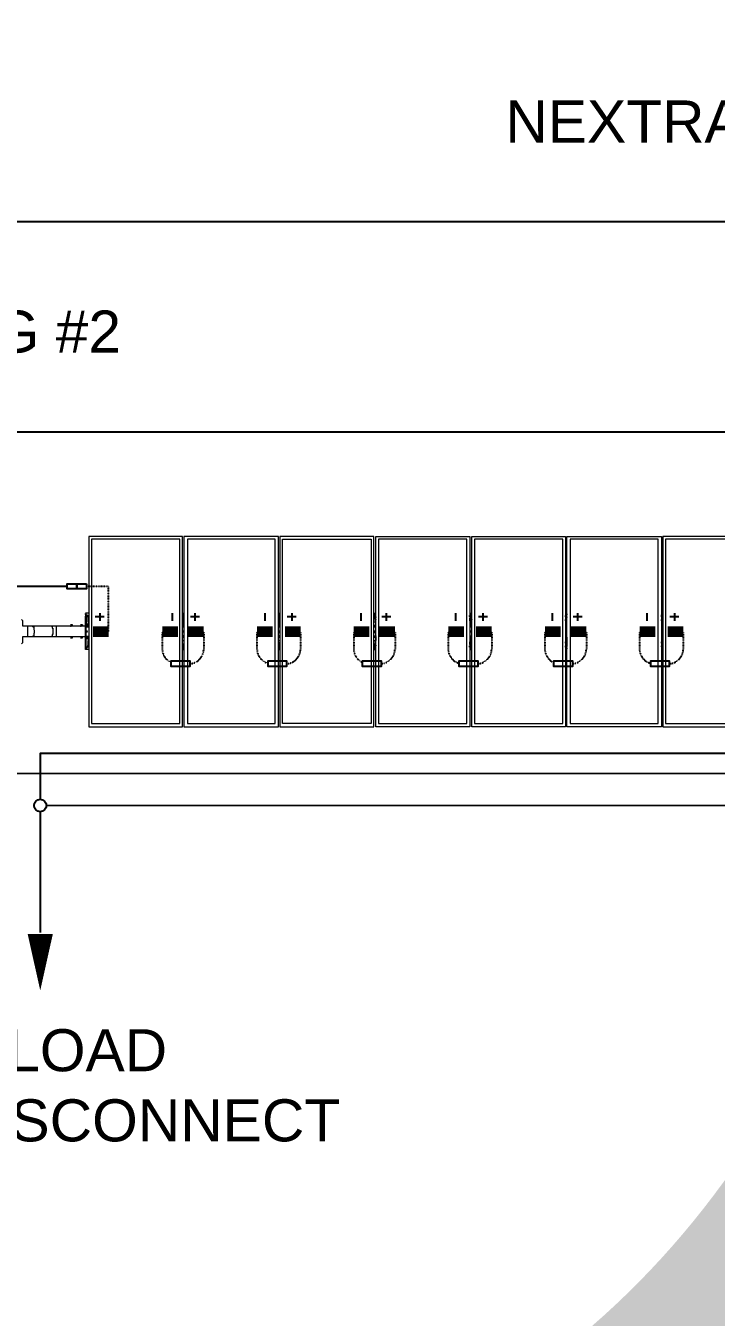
# Model space of a CAD drawing. Header units: feet. Extents: x -13743 to 68376, y -48 to 67763.
# Drawn here: x 2938 to 3266, y 7954 to 8568 of the extents above; entities that cross this region are included whole.
import ezdxf
from ezdxf.enums import TextEntityAlignment as Align
from ezdxf.lldxf.tags import DXFTag

# ---------------------------------------------------------------- set-up
doc = ezdxf.new("R2018")
doc.units = ezdxf.units.FT
doc.header["$MEASUREMENT"] = 0
doc.linetypes.add('HIDDEN', pattern=[0.375, 0.25, -0.125])
for name, color, linetype in [('E-DC HARNESS-NEG', 170, 'DC HARNESS CABLE'), ('E-DC HARNESS-POS', 10, 'DC HARNESS CABLE'), ('E-HARN-COMP', 8, 'Continuous'), ('E-TRNK-CABL-NEG', 6, 'HIDDEN'), ('E-TRUNK-CABLE-POS', 6, 'HIDDEN'), ('G-ANNO-TEXT', 1, 'Continuous'), ('Polarity-Text', 7, 'Continuous')]:
    doc.layers.add(name, color=color, linetype=linetype)
doc.styles.add('NEI-A', font='arial.ttf')
doc.styles.get("Standard").update_dxf_attribs({"font": 'arial.ttf'})
tags = doc.linetypes.add('DC HARNESS CABLE', pattern='A,0.5,-0.2,["DH",Standard,S=0.1,R=0,X=-0.1,Y=-0.05],-0.2', length=0.9).pattern_tags.tags
tags[6] = DXFTag(74, 10)

# ---------------------------------------------------------------- blocks, each defined once
blk = doc.blocks.new('A$Cc93f9aa1')
at = {"lineweight": 5}
for points in [[(8.1613, 0), (8.1613, 0.4666), (7.9313, 0.4666), (7.9313, 0)], [(8.1547, 0.0067), (8.1547, 0.4583), (7.938, 0.4583), (7.938, 0.0067)], [(8.3963, 0.4666), (8.3963, 0), (8.1647, 0), (8.1647, 0.4666)], [(8.388, 0.4583), (8.173, 0.4583), (8.173, 0.0067), (8.388, 0.0067)], [(8.6296, 0), (8.3997, 0), (8.3997, 0.4666), (8.6296, 0.4666)], [(8.623, 0.0067), (8.623, 0.4583), (8.4063, 0.4583), (8.4063, 0.0067)], [(8.8646, 0), (8.6346, 0), (8.6346, 0.4666), (8.8646, 0.4666)], [(8.858, 0.0067), (8.858, 0.4583), (8.6413, 0.4583), (8.6413, 0.0067)], [(8.8696, 0), (9.0996, 0), (9.0996, 0.4666), (8.8696, 0.4666)], [(8.8763, 0.4583), (9.093, 0.4583), (9.093, 0.0067), (8.8763, 0.0067)], [(9.103, 0), (9.3346, 0), (9.3346, 0.4666), (9.103, 0.4666)], [(9.3263, 0.0067), (9.3263, 0.4583), (9.1113, 0.4583), (9.1113, 0.0067)], [(9.338, 0), (9.5679, 0), (9.5679, 0.4666), (9.338, 0.4666)], [(9.3446, 0.4583), (9.3446, 0.0067), (9.5613, 0.0067), (9.5613, 0.4583)], [(9.5746, 0.275), (9.5763, 0.275), (9.5763, 0.2683)], [(8.1647, 0.235), (8.163, 0.235), (8.163, 0.2333), (8.1613, 0.2333), (8.1613, 0.2317), (8.163, 0.2317), (8.1647, 0.2317), (8.1647, 0.2333)], [(8.398, 0.235), (8.398, 0.2333), (8.3963, 0.2333), (8.3963, 0.2317), (8.398, 0.2317), (8.3997, 0.2317), (8.3997, 0.2333)], [(8.633, 0.235), (8.6313, 0.2333), (8.6313, 0.2317), (8.6346, 0.2317), (8.6346, 0.2333), (8.633, 0.2333)], [(8.868, 0.235), (8.8663, 0.235), (8.8663, 0.2317), (8.8696, 0.2317), (8.8696, 0.2333), (8.868, 0.2333)], [(9.1013, 0.235), (9.1013, 0.2333), (9.0996, 0.2333), (9.0996, 0.2317), (9.1013, 0.2317), (9.103, 0.2317), (9.103, 0.2333), (9.103, 0.235)], [(9.3363, 0.235), (9.3363, 0.2333), (9.3346, 0.2333), (9.3346, 0.2317), (9.3363, 0.2317), (9.338, 0.2317), (9.338, 0.2333)], [(9.5763, 0.22), (9.5746, 0.22), (9.5746, 0.2217), (9.5696, 0.2217), (9.5696, 0.22), (9.5746, 0.22)], [(9.5729, 0.2317), (9.5746, 0.2317), (9.5746, 0.2333), (9.5729, 0.2333), (9.5729, 0.235), (9.5729, 0.2333), (9.5713, 0.2333), (9.5713, 0.2317)], [(9.5763, 0.2483), (9.5746, 0.2483)], [(9.5846, 0.2467), (9.5829, 0.2467)], [(9.5879, 0.2467), (9.5863, 0.2467)], [(9.6079, 0.2467), (9.6113, 0.2467), (9.6113, 0.2483), (9.6129, 0.2483), (9.6113, 0.2483), (9.6096, 0.2483), (9.6113, 0.2483), (9.6079, 0.2483)], [(9.6096, 0.2467), (9.6079, 0.2467)], [(9.6129, 0.2467), (9.6113, 0.2467)], [(9.5746, 0.19), (9.5763, 0.19), (9.5763, 0.1967)], [(9.5763, 0.1967), (9.5763, 0.2)]]:
    blk.add_lwpolyline(points, close=True, dxfattribs=at)
for points in [[(8.1647, 0.2767), (8.1613, 0.2767)], [(8.163, 0.255), (8.1613, 0.255), (8.1613, 0.2567), (8.163, 0.2633), (8.163, 0.2733), (8.163, 0.275), (8.163, 0.27), (8.1613, 0.2683)], [(8.163, 0.2467), (8.1613, 0.2467), (8.1613, 0.255)], [(8.1647, 0.27), (8.1647, 0.2733)], [(8.3997, 0.2767), (8.3963, 0.2767)], [(8.398, 0.27), (8.398, 0.2733), (8.398, 0.275), (8.398, 0.2717), (8.3963, 0.2717), (8.3963, 0.27), (8.3963, 0.2683)], [(8.398, 0.255), (8.3963, 0.255), (8.3963, 0.2633), (8.398, 0.2733)], [(8.398, 0.2467), (8.3963, 0.2467), (8.3963, 0.255)], [(8.6346, 0.2767), (8.6296, 0.2767)], [(8.6296, 0.255), (8.6313, 0.255), (8.6313, 0.2633), (8.633, 0.2733)], [(8.633, 0.2467), (8.6313, 0.2467), (8.6296, 0.2467), (8.6313, 0.2483), (8.6313, 0.255)], [(8.633, 0.27), (8.633, 0.2733), (8.6313, 0.2733), (8.6313, 0.2683)], [(8.633, 0.2733), (8.633, 0.275), (8.633, 0.2733)], [(8.8696, 0.2767), (8.8646, 0.2767)], [(8.868, 0.27), (8.868, 0.2733), (8.8663, 0.2733), (8.8663, 0.27), (8.8646, 0.2683)], [(8.8663, 0.255), (8.8646, 0.255), (8.8663, 0.2567), (8.8663, 0.2633), (8.868, 0.2733)], [(8.8663, 0.2467), (8.8646, 0.2467), (8.8646, 0.255)], [(8.868, 0.2733), (8.868, 0.275), (8.868, 0.2733)], [(9.103, 0.2767), (9.0996, 0.2767)], [(9.1013, 0.255), (9.0996, 0.255), (9.0996, 0.2567), (9.1013, 0.2633), (9.1013, 0.2733), (9.1013, 0.275), (9.1013, 0.2717), (9.0996, 0.27), (9.0996, 0.2683)], [(9.1013, 0.2467), (9.0996, 0.2467), (9.0996, 0.255)], [(9.1013, 0.275), (9.103, 0.275)], [(9.103, 0.27), (9.103, 0.2733)], [(9.338, 0.2767), (9.3346, 0.2767)], [(9.3363, 0.27), (9.3363, 0.2733), (9.3346, 0.2717), (9.3346, 0.2683)], [(9.3363, 0.255), (9.3346, 0.255), (9.3346, 0.2633), (9.3363, 0.2733)], [(9.3363, 0.2467), (9.3346, 0.2467), (9.3346, 0.255)], [(9.3363, 0.275), (9.338, 0.275)], [(9.3363, 0.2733), (9.3363, 0.275), (9.3363, 0.2733)], [(9.5679, 0.2767), (9.5746, 0.2767)], [(9.5763, 0.25), (9.5746, 0.25), (9.5696, 0.25), (9.5713, 0.2717), (9.5746, 0.2717), (9.5713, 0.2717), (9.5729, 0.2717)], [(9.5763, 0.2717), (9.5746, 0.2717), (9.5746, 0.25), (9.5763, 0.25), (9.5746, 0.25), (9.5746, 0.2483), (9.5746, 0.245), (9.5763, 0.245), (9.5746, 0.245), (9.5746, 0.22), (9.5746, 0.2183), (9.5696, 0.2183), (9.5696, 0.22), (9.5713, 0.22)], [(9.5696, 0.27), (9.5696, 0.2683), (9.5696, 0.2667)], [(9.5696, 0.2683), (9.5713, 0.2683)], [(9.7329, 0.2633), (9.7296, 0.26), (9.7296, 0.245), (9.7179, 0.245), (9.7063, 0.245), (9.6596, 0.245), (9.6479, 0.245), (9.6113, 0.245), (9.6079, 0.245), (9.5863, 0.245), (9.5829, 0.245), (9.5763, 0.245), (9.5746, 0.245), (9.5696, 0.245), (9.5746, 0.245), (9.5763, 0.245), (9.5746, 0.245), (9.5746, 0.2467), (9.5696, 0.2467), (9.5696, 0.245), (9.5713, 0.245)], [(9.5746, 0.27), (9.5746, 0.2717), (9.5746, 0.2767), (9.5763, 0.2767)], [(9.5779, 0.275), (9.5763, 0.275), (9.5746, 0.275), (9.5763, 0.275), (9.5746, 0.275)], [(9.5779, 0.265), (9.5763, 0.265), (9.5763, 0.2683), (9.5779, 0.2683)], [(9.5763, 0.2683), (9.5763, 0.265)], [(9.5763, 0.2483), (9.5763, 0.265), (9.5763, 0.2483)], [(8.1647, 0.2467), (8.1613, 0.2467)], [(8.1647, 0.245), (8.1613, 0.245), (8.163, 0.245)], [(8.1613, 0.245), (8.1613, 0.2433), (8.1647, 0.2433)], [(8.1647, 0.2217), (8.1613, 0.2217), (8.1613, 0.22)], [(8.3997, 0.2467), (8.3963, 0.2467)], [(8.3997, 0.245), (8.3963, 0.245), (8.398, 0.245)], [(8.3963, 0.245), (8.3963, 0.2433), (8.3997, 0.2433)], [(8.3997, 0.2217), (8.3963, 0.2217), (8.3963, 0.22)], [(8.6346, 0.2467), (8.6296, 0.2467)], [(8.6346, 0.245), (8.6313, 0.245), (8.6296, 0.245)], [(8.6346, 0.2433), (8.6313, 0.2433), (8.6296, 0.2433)], [(8.6346, 0.2217), (8.6313, 0.2217), (8.6296, 0.2217)], [(8.6313, 0.2433), (8.6313, 0.245)], [(8.6313, 0.22), (8.6313, 0.2217)], [(8.8696, 0.2467), (8.8646, 0.2467)], [(8.8696, 0.245), (8.8646, 0.245), (8.8663, 0.245)], [(8.8696, 0.2433), (8.8663, 0.2433), (8.8646, 0.2433), (8.8646, 0.245)], [(8.8696, 0.2217), (8.8663, 0.2217), (8.8646, 0.2217), (8.8646, 0.22)], [(9.103, 0.2467), (9.0996, 0.2467)], [(9.103, 0.245), (9.0996, 0.245), (9.1013, 0.245)], [(9.0996, 0.245), (9.0996, 0.2433), (9.103, 0.2433)], [(9.103, 0.2217), (9.0996, 0.2217), (9.0996, 0.22)], [(9.338, 0.2467), (9.3346, 0.2467)], [(9.338, 0.245), (9.3346, 0.245), (9.3363, 0.245)], [(9.3346, 0.245), (9.3346, 0.2433), (9.338, 0.2433)], [(9.338, 0.2217), (9.3346, 0.2217), (9.3346, 0.22)], [(9.5746, 0.25), (9.5696, 0.25), (9.5713, 0.25)], [(9.5696, 0.2467), (9.5713, 0.2467)], [(9.5763, 0.2483), (9.5763, 0.2467), (9.5763, 0.2483)], [(9.5763, 0.2183), (9.5763, 0.2467), (9.5763, 0.2183)], [(9.5829, 0.2483), (9.5829, 0.2467), (9.5863, 0.2467), (9.5863, 0.2483), (9.5879, 0.2483), (9.5863, 0.2483), (9.5846, 0.2483), (9.5863, 0.2483), (9.5829, 0.2483), (9.5846, 0.2483)], [(9.5863, 0.2483), (9.5879, 0.2483)], [(9.6079, 0.2483), (9.6096, 0.2483)], [(9.6113, 0.2483), (9.6129, 0.2483)], [(8.1647, 0.22), (8.1613, 0.22), (8.163, 0.22)], [(8.163, 0.1917), (8.163, 0.2), (8.1613, 0.21), (8.1613, 0.2183), (8.163, 0.2183)], [(8.1613, 0.2183), (8.1647, 0.2183)], [(8.1613, 0.1967), (8.163, 0.195), (8.163, 0.19), (8.1647, 0.19)], [(8.1647, 0.195), (8.1647, 0.1917), (8.163, 0.1917), (8.163, 0.19)], [(8.3997, 0.22), (8.3963, 0.22), (8.398, 0.22)], [(8.398, 0.2183), (8.3963, 0.2183), (8.3963, 0.21), (8.398, 0.2), (8.398, 0.1917), (8.3997, 0.1917)], [(8.3963, 0.2183), (8.3997, 0.2183)], [(8.3963, 0.1967), (8.3963, 0.1933), (8.398, 0.1933), (8.398, 0.19), (8.398, 0.1917), (8.398, 0.195)], [(8.398, 0.19), (8.3997, 0.19)], [(8.6296, 0.22), (8.6313, 0.22), (8.6346, 0.22)], [(8.6313, 0.21), (8.6313, 0.2167), (8.6296, 0.2183), (8.6313, 0.2183), (8.6296, 0.2183)], [(8.6296, 0.21), (8.6313, 0.21), (8.6313, 0.2), (8.633, 0.1933), (8.633, 0.1917), (8.6346, 0.1917)], [(8.6346, 0.2183), (8.6313, 0.2183)], [(8.6313, 0.1967), (8.6313, 0.195), (8.6313, 0.1917), (8.633, 0.1917), (8.633, 0.19), (8.6346, 0.19)], [(8.633, 0.195), (8.633, 0.1917), (8.633, 0.19)], [(8.8696, 0.22), (8.8646, 0.22), (8.8663, 0.22)], [(8.8663, 0.2183), (8.8646, 0.2183), (8.8646, 0.21), (8.8663, 0.2), (8.8663, 0.1933), (8.868, 0.1917), (8.8696, 0.1917)], [(8.8646, 0.2183), (8.8696, 0.2183)], [(8.8646, 0.1967), (8.8663, 0.195), (8.8663, 0.1917), (8.868, 0.1917), (8.868, 0.19), (8.868, 0.1917), (8.868, 0.195)], [(9.103, 0.22), (9.0996, 0.22), (9.1013, 0.22)], [(9.1013, 0.2183), (9.0996, 0.2183), (9.0996, 0.21), (9.1013, 0.2), (9.1013, 0.1917), (9.1013, 0.19), (9.103, 0.19)], [(9.0996, 0.2183), (9.103, 0.2183)], [(9.1013, 0.19), (9.1013, 0.1933), (9.0996, 0.195), (9.0996, 0.1967)], [(9.1013, 0.1917), (9.103, 0.1917), (9.103, 0.195)], [(9.338, 0.22), (9.3346, 0.22), (9.3363, 0.22)], [(9.3363, 0.2183), (9.3346, 0.2183), (9.3346, 0.21), (9.3346, 0.2), (9.3363, 0.1933), (9.3363, 0.1917), (9.338, 0.1917)], [(9.3346, 0.2183), (9.338, 0.2183)], [(9.3346, 0.1967), (9.3346, 0.1933), (9.3363, 0.1933), (9.3363, 0.19), (9.3363, 0.1917), (9.3363, 0.195)], [(9.3363, 0.19), (9.338, 0.19)], [(9.5713, 0.1933), (9.5696, 0.215), (9.5746, 0.215), (9.5763, 0.215)], [(9.5746, 0.215), (9.5696, 0.215), (9.5713, 0.215)], [(9.5696, 0.1983), (9.5696, 0.1967), (9.5713, 0.1967)], [(9.5696, 0.1967), (9.5696, 0.195)], [(9.5746, 0.1933), (9.5713, 0.1933), (9.5746, 0.1933), (9.5746, 0.215), (9.5763, 0.215), (9.5746, 0.215), (9.5746, 0.2167), (9.5763, 0.2167), (9.5779, 0.2167)], [(9.5763, 0.2183), (9.5746, 0.2183), (9.5746, 0.22), (9.5763, 0.22), (9.5829, 0.22), (9.5863, 0.22), (9.6079, 0.22), (9.6113, 0.22), (9.6479, 0.22), (9.6596, 0.22), (9.7063, 0.22), (9.7296, 0.22), (9.7296, 0.2067), (9.7329, 0.2033)], [(9.5746, 0.2183), (9.5746, 0.2183)], [(9.5746, 0.195), (9.5746, 0.1933), (9.5746, 0.1883), (9.5763, 0.1883)], [(9.5779, 0.19), (9.5763, 0.19), (9.5746, 0.19), (9.5763, 0.19), (9.5746, 0.19)], [(9.5763, 0.2183), (9.5763, 0.2167), (9.5763, 0.2183)], [(9.5763, 0.2167), (9.5763, 0.2), (9.5763, 0.2167)], [(9.5879, 0.22), (9.5863, 0.22), (9.5863, 0.2183), (9.5863, 0.2167), (9.5879, 0.2167), (9.5863, 0.2167), (9.5846, 0.2167), (9.5829, 0.2167), (9.5829, 0.2183), (9.5829, 0.22), (9.5846, 0.22)], [(9.5829, 0.2183), (9.5863, 0.2183)], [(9.5829, 0.2167), (9.5863, 0.2167), (9.5846, 0.2167)], [(9.6129, 0.22), (9.6113, 0.22), (9.6113, 0.2183), (9.6079, 0.2183), (9.6079, 0.22), (9.6096, 0.22)], [(9.6079, 0.2183), (9.6079, 0.2167), (9.6096, 0.2167), (9.6113, 0.2167), (9.6129, 0.2167), (9.6113, 0.2167), (9.6113, 0.2183)], [(9.6079, 0.2167), (9.6113, 0.2167), (9.6096, 0.2167)], [(8.1647, 0.1883), (8.1613, 0.1883)], [(8.3997, 0.1883), (8.3963, 0.1883)], [(8.6346, 0.1883), (8.6296, 0.1883)], [(8.8696, 0.1883), (8.8646, 0.1883)], [(9.103, 0.1883), (9.0996, 0.1883)], [(9.338, 0.1883), (9.3346, 0.1883)], [(9.5679, 0.1883), (9.5746, 0.1883)]]:
    blk.add_lwpolyline(points, dxfattribs=at)
at = {"color": 8, "lineweight": 5, "true_color": 0x808080}
for points in [[(8.1647, 0.2767), (8.1613, 0.2767)], [(8.1613, 0.2733), (8.163, 0.275)], [(8.1613, 0.27), (8.163, 0.27), (8.1613, 0.2683), (8.1613, 0.2617)], [(8.1613, 0.2667), (8.1613, 0.2683), (8.163, 0.2683)], [(8.1647, 0.255), (8.1613, 0.255)], [(8.163, 0.2733), (8.1647, 0.2583)], [(8.1647, 0.2733), (8.1647, 0.2733)], [(8.1647, 0.2717), (8.1647, 0.2717)], [(8.1647, 0.2683), (8.1647, 0.27), (8.1663, 0.27)], [(8.3997, 0.2767), (8.3963, 0.2767)], [(8.3963, 0.2733), (8.3963, 0.275), (8.398, 0.275)], [(8.3963, 0.2617), (8.3963, 0.27), (8.398, 0.27)], [(8.3963, 0.2667), (8.3963, 0.2683), (8.398, 0.2683)], [(8.3997, 0.255), (8.3963, 0.255)], [(8.398, 0.2733), (8.398, 0.2733)], [(8.398, 0.2733), (8.3997, 0.2583)], [(8.3997, 0.2683), (8.3997, 0.27)], [(8.6346, 0.2767), (8.6296, 0.2767)], [(8.6296, 0.2733), (8.6313, 0.2733), (8.6313, 0.275), (8.633, 0.275)], [(8.6296, 0.27), (8.6313, 0.27), (8.6313, 0.2683), (8.6296, 0.2617)], [(8.6296, 0.2683), (8.6313, 0.2683), (8.6313, 0.2667), (8.6296, 0.2667)], [(8.6346, 0.255), (8.6313, 0.255)], [(8.633, 0.2733), (8.633, 0.2733)], [(8.633, 0.2733), (8.6346, 0.2583)], [(8.6346, 0.2683), (8.6346, 0.27)], [(8.8696, 0.2767), (8.8646, 0.2767)], [(8.8646, 0.2733), (8.8663, 0.2733), (8.8663, 0.275), (8.868, 0.275)], [(8.8646, 0.27), (8.8663, 0.27), (8.8663, 0.2683), (8.8646, 0.2617)], [(8.8646, 0.2667), (8.8646, 0.2683)], [(8.8696, 0.255), (8.8646, 0.255)], [(8.868, 0.2733), (8.868, 0.2733)], [(8.868, 0.2733), (8.8696, 0.2583)], [(8.8696, 0.2683), (8.868, 0.27)], [(9.103, 0.2767), (9.0996, 0.2767)], [(9.0996, 0.2733), (9.1013, 0.275)], [(9.0996, 0.2617), (9.0996, 0.27), (9.1013, 0.27)], [(9.0996, 0.2667), (9.0996, 0.2683), (9.1013, 0.2683)], [(9.103, 0.255), (9.0996, 0.255)], [(9.1013, 0.2733), (9.103, 0.2583)], [(9.103, 0.2733), (9.103, 0.2733)], [(9.103, 0.2683), (9.103, 0.27)], [(9.338, 0.2767), (9.3346, 0.2767)], [(9.3346, 0.2733), (9.3346, 0.275), (9.3363, 0.275)], [(9.3346, 0.2617), (9.3346, 0.27), (9.3363, 0.27)], [(9.3346, 0.2667), (9.3346, 0.2683)], [(9.338, 0.255), (9.3346, 0.255)], [(9.3363, 0.2733), (9.3363, 0.2733)], [(9.3363, 0.2733), (9.338, 0.2583)], [(9.338, 0.2683), (9.338, 0.27)], [(9.5696, 0.2717), (9.5679, 0.27)], [(9.5696, 0.2683), (9.5679, 0.255)], [(9.5679, 0.2667), (9.5696, 0.2667), (9.5679, 0.2617)], [(9.5679, 0.25), (9.5696, 0.25), (9.5679, 0.245), (9.5696, 0.245), (9.5679, 0.245)], [(9.5696, 0.2483), (9.5713, 0.2483)], [(9.5863, 0.2483), (9.5829, 0.2483)], [(9.5863, 0.2467), (9.5829, 0.2467)], [(9.6113, 0.2483), (9.6079, 0.2483)], [(9.6113, 0.2467), (9.6079, 0.2467)], [(9.6479, 0.22), (9.6479, 0.245)], [(9.6596, 0.22), (9.6579, 0.22), (9.6579, 0.225), (9.6563, 0.225), (9.6563, 0.2267), (9.6563, 0.2283), (9.6563, 0.23), (9.6563, 0.2317), (9.6563, 0.2333), (9.6563, 0.235), (9.6563, 0.2367), (9.6563, 0.2383), (9.6563, 0.24), (9.6579, 0.24), (9.6579, 0.2417), (9.6579, 0.2433), (9.6579, 0.245), (9.6596, 0.245)], [(9.7063, 0.22), (9.7046, 0.22), (9.7046, 0.2217), (9.7029, 0.2217), (9.7029, 0.2233), (9.7029, 0.225), (9.7029, 0.2267), (9.7029, 0.2283), (9.7013, 0.23), (9.7013, 0.2317), (9.7013, 0.2333), (9.7013, 0.235), (9.7013, 0.2367), (9.7029, 0.2367), (9.7029, 0.2383), (9.7029, 0.24), (9.7029, 0.2417), (9.7029, 0.2433), (9.7046, 0.245), (9.7063, 0.245)], [(9.7179, 0.22), (9.7179, 0.245)], [(8.1613, 0.21), (8.1647, 0.21)], [(8.1613, 0.195), (8.163, 0.195), (8.1613, 0.1967), (8.1613, 0.2033)], [(8.1613, 0.1967), (8.1613, 0.1983)], [(8.163, 0.19), (8.163, 0.1917), (8.1613, 0.1917)], [(8.1647, 0.2067), (8.163, 0.1917)], [(8.1647, 0.1967), (8.1647, 0.195), (8.1663, 0.195)], [(8.1647, 0.1933), (8.1647, 0.1933)], [(8.1647, 0.1917), (8.1647, 0.1917)], [(8.3963, 0.21), (8.3997, 0.21)], [(8.3963, 0.2033), (8.3963, 0.195), (8.398, 0.195)], [(8.3963, 0.1967), (8.3963, 0.1983)], [(8.398, 0.19), (8.3963, 0.19), (8.3963, 0.1917)], [(8.3997, 0.2067), (8.398, 0.1917)], [(8.398, 0.1917), (8.398, 0.1917)], [(8.3997, 0.1967), (8.3997, 0.195), (8.4013, 0.195)], [(8.6296, 0.195), (8.6313, 0.195), (8.6313, 0.1967), (8.6296, 0.2033)], [(8.6296, 0.1967), (8.6313, 0.1967), (8.6313, 0.1983), (8.6296, 0.1983)], [(8.633, 0.19), (8.6313, 0.19), (8.6313, 0.1917), (8.6296, 0.1917)], [(8.6313, 0.21), (8.6346, 0.21)], [(8.6346, 0.2067), (8.633, 0.1917)], [(8.633, 0.1917), (8.633, 0.1917)], [(8.6346, 0.1967), (8.6346, 0.195), (8.6363, 0.195)], [(8.8646, 0.21), (8.8696, 0.21)], [(8.8646, 0.195), (8.8663, 0.195), (8.8663, 0.1967), (8.8646, 0.2033)], [(8.8646, 0.1967), (8.8646, 0.1983)], [(8.868, 0.19), (8.8663, 0.19), (8.8663, 0.1917), (8.8646, 0.1917)], [(8.8696, 0.2067), (8.868, 0.1917)], [(8.868, 0.195), (8.8696, 0.1967)], [(8.868, 0.1917), (8.868, 0.1917)], [(9.0996, 0.21), (9.103, 0.21)], [(9.0996, 0.2033), (9.0996, 0.195), (9.1013, 0.195)], [(9.1013, 0.1967), (9.0996, 0.1967), (9.0996, 0.1983)], [(9.1013, 0.19), (9.1013, 0.1917), (9.0996, 0.1917)], [(9.103, 0.2067), (9.1013, 0.1917)], [(9.103, 0.1967), (9.103, 0.195), (9.1046, 0.195)], [(9.103, 0.1917), (9.103, 0.1917)], [(9.3346, 0.21), (9.338, 0.21)], [(9.3346, 0.2033), (9.3346, 0.195), (9.3363, 0.195)], [(9.3346, 0.1967), (9.3346, 0.1983)], [(9.3363, 0.19), (9.3346, 0.19), (9.3346, 0.1917)], [(9.338, 0.2067), (9.3363, 0.1917)], [(9.3363, 0.1917), (9.3363, 0.1917)], [(9.338, 0.1967), (9.338, 0.195), (9.3396, 0.195)], [(9.5679, 0.22), (9.5696, 0.22), (9.5679, 0.22), (9.5696, 0.215), (9.5679, 0.215)], [(9.5679, 0.21), (9.5696, 0.1967)], [(9.5679, 0.1983), (9.5696, 0.1983), (9.5679, 0.2033)], [(9.5679, 0.195), (9.5696, 0.1933)], [(9.5696, 0.2167), (9.5713, 0.2167)], [(9.5829, 0.22), (9.5863, 0.22)], [(9.5829, 0.2167), (9.5863, 0.2167)], [(9.6079, 0.22), (9.6113, 0.22)], [(9.6079, 0.2167), (9.6113, 0.2167)], [(8.1647, 0.1883), (8.1613, 0.1883)], [(8.3997, 0.1883), (8.3963, 0.1883)], [(8.6346, 0.1883), (8.6296, 0.1883)], [(8.8696, 0.1883), (8.8646, 0.1883)], [(9.103, 0.1883), (9.0996, 0.1883)], [(9.338, 0.1883), (9.3346, 0.1883)]]:
    blk.add_lwpolyline(points, dxfattribs=at)
for points in [[(8.4013, 0.27), (8.3997, 0.27)], [(8.6363, 0.27), (8.6346, 0.27)], [(8.8696, 0.27), (8.868, 0.27)], [(9.1046, 0.27), (9.103, 0.27)], [(9.3396, 0.27), (9.338, 0.27)], [(9.5679, 0.2683), (9.5696, 0.2683)], [(8.868, 0.195), (8.8696, 0.195)], [(9.5696, 0.1967), (9.5679, 0.1967)]]:
    blk.add_lwpolyline(points, close=True, dxfattribs=at)
blk = doc.blocks.new('DETAIL_TITLE')
at = {"style": 'NEI-A', "flags": 8}
blk.add_attdef('#', text='', height=0.2, dxfattribs=at).set_placement((0.5922, -0.5109), align=Align.MIDDLE_CENTER)
at = {"lineweight": 30, "flags": 104}
blk.add_attdef('DETAIL_TITLE', text='', height=0.2, dxfattribs=at).set_placement((0.9099, -0.5251), align=Align.BOTTOM_LEFT)
at = {"style": 'NEI-A'}
for tag, p in [('SCALE:', (0.9386, -0.7379)), ('1"_=_', (1.5474, -0.7379))]:
    blk.add_attdef(tag, text='', height=0.1, dxfattribs=at).set_placement(p, align=Align.BOTTOM_LEFT)

msp = doc.modelspace()

# ---------------------------------------------------------------- linework, layer by layer
at = {"layer": 'E-DC HARNESS-NEG', "ltscale": 0.5}
for points in [[(3551.14, 8221.9), (2945.06, 8221.9), (2945.06, 8200.06)], [(4806.18, 8196.98), (2948.01, 8197.12)], [(2945.06, 8194.17), (2945.06, 8136.7)]]:
    msp.add_lwpolyline(points, dxfattribs=at)
at = {"layer": 'E-DC HARNESS-NEG', "linetype": 'Continuous', "flags": 128}
msp.add_lwpolyline([(2945.06, 8109.19, 0, 12, 0), (2945.06, 8136.11, 0, 0, 0)], format="xyseb", dxfattribs=at)
at = {"layer": 'E-DC HARNESS-POS', "ltscale": 0.5}
msp.add_lwpolyline([(3572.58, 8212.13), (2932.54, 8212.39)], dxfattribs=at)
at = {"layer": 'E-HARN-COMP'}
for points in [[(2962.42, 8302.45), (2962.42, 8300.13), (2957.86, 8300.13), (2957.86, 8302.45)], [(2966.98, 8302.45), (2966.98, 8300.13), (2962.42, 8300.13), (2962.42, 8302.45)]]:
    msp.add_lwpolyline(points, close=True, dxfattribs=at)
at = {"layer": 'E-HARN-COMP', "const_width": 5}
for points in [[(2970.09, 8279.75), (2977.55, 8279.75)], [(3003.08, 8279.75), (3010.54, 8279.75)], [(3015.35, 8279.75), (3022.8, 8279.75)], [(3048.1, 8279.75), (3055.56, 8279.75)], [(3061.35, 8279.75), (3068.8, 8279.75)], [(3094.1, 8279.75), (3101.56, 8279.75)], [(3106.27, 8279.75), (3113.73, 8279.75)], [(3139.03, 8279.75), (3146.48, 8279.75)], [(3152.23, 8279.75), (3159.69, 8279.75)], [(3184.99, 8279.75), (3192.45, 8279.75)], [(3197.24, 8279.75), (3204.7, 8279.75)], [(3230, 8279.75), (3237.45, 8279.75)], [(3243.34, 8279.75), (3250.8, 8279.75)]]:
    msp.add_lwpolyline(points, dxfattribs=at)
at = {"layer": 'E-HARN-COMP'}
for points in [[(3011.76, 8265.67), (3007.2, 8265.67), (3007.2, 8263.34), (3011.76, 8263.34)], [(3011.76, 8263.34), (3016.33, 8263.34), (3016.33, 8265.67), (3011.76, 8265.67)], [(3057.76, 8265.67), (3053.2, 8265.67), (3053.2, 8263.34), (3057.76, 8263.34)], [(3057.76, 8263.34), (3062.33, 8263.34), (3062.33, 8265.67), (3057.76, 8265.67)], [(3102.69, 8265.67), (3098.12, 8265.67), (3098.12, 8263.34), (3102.69, 8263.34)], [(3102.69, 8263.34), (3107.25, 8263.34), (3107.25, 8265.67), (3102.69, 8265.67)], [(3148.65, 8265.67), (3144.09, 8265.67), (3144.09, 8263.34), (3148.65, 8263.34)], [(3148.65, 8263.34), (3153.22, 8263.34), (3153.22, 8265.67), (3148.65, 8265.67)], [(3193.66, 8265.67), (3189.1, 8265.67), (3189.1, 8263.34), (3193.66, 8263.34)], [(3193.66, 8263.34), (3198.22, 8263.34), (3198.22, 8265.67), (3193.66, 8265.67)], [(3239.76, 8265.67), (3235.2, 8265.67), (3235.2, 8263.34), (3239.76, 8263.34)], [(3239.76, 8263.34), (3244.32, 8263.34), (3244.32, 8265.67), (3239.76, 8265.67)]]:
    msp.add_lwpolyline(points, dxfattribs=at)
msp.add_circle((2945.06, 8197.12), 2.94, dxfattribs=at)
at = {"layer": 'E-TRNK-CABL-NEG', "color": 7, "linetype": 'Continuous', "ltscale": 0.1, "const_width": 1}
msp.add_lwpolyline([(2901.65, 8301.29), (2957.86, 8301.29)], dxfattribs=at)
at = {"layer": 'E-TRNK-CABL-NEG', "ltscale": 0.1}
for points in [[(3003.08, 8279.75), (3003.08, 8271.51, 0.294061), (3007.2, 8265.12, 0.294061)], [(3048.1, 8279.75), (3048.1, 8271.51, 0.334879), (3053.2, 8264.76, 0.334879)], [(3094.1, 8279.75), (3094.1, 8271.51, 0.289984), (3098.12, 8265.16, 0.289984)], [(3139.03, 8279.75), (3139.03, 8271.51, 0.333388), (3144.09, 8264.77, 0.333388)], [(3184.99, 8279.75), (3184.99, 8271.51, 0.293541), (3189.1, 8265.13, 0.293541)], [(3230, 8279.75), (3230, 8271.51, 0.338726), (3235.19, 8264.73, 0.338726)]]:
    msp.add_lwpolyline(points, format="xyb", dxfattribs=at)
at = {"layer": 'E-TRUNK-CABLE-POS', "ltscale": 0.1}
msp.add_lwpolyline([(2977.55, 8279.75), (2977.55, 8301.29), (2966.98, 8301.29)], dxfattribs=at)
for points in [[(3022.8, 8279.75), (3022.8, 8271.51, -0.391396), (3016.33, 8264.51, -0.391396)], [(3068.8, 8279.75), (3068.8, 8271.51, -0.391396), (3062.33, 8264.51, -0.391396)], [(3113.73, 8279.75), (3113.73, 8271.51, -0.391396), (3107.25, 8264.51, -0.391396)], [(3159.69, 8279.75), (3159.69, 8271.51, -0.391396), (3153.22, 8264.51, -0.391396)], [(3204.7, 8279.75), (3204.7, 8271.51, -0.391396), (3198.22, 8264.51, -0.391396)], [(3250.8, 8279.75), (3250.8, 8271.51, -0.391396), (3244.32, 8264.51, -0.391396)]]:
    msp.add_lwpolyline(points, format="xyb", dxfattribs=at)
at = {"layer": 'G-ANNO-TEXT', "flags": 128}
for points in [[(2253.63, 8461.02, -0.463783), (2266.41, 8474.67), (3514.23, 8474.67, 0.298343), (3532.73, 8488.31, 0.298343), (3551.24, 8474.67), (4804.88, 8474.67, -0.4246), (4824.43, 8461.02)], [(2253.63, 8361.16, -0.444717), (2266.31, 8374.8), (2884.65, 8374.8, 0.298343), (2903.16, 8388.45, 0.298343), (2921.67, 8374.8), (3542.16, 8374.8, -0.298343), (3560.67, 8361.16)]]:
    msp.add_lwpolyline(points, format="xyb", dxfattribs=at)
at = {"layer": 'Polarity-Text'}
for p, q in [((2973.36, 8288.6), (2973.36, 8284.98)), ((3007.85, 8288.53), (3007.85, 8284.91)), ((3018.61, 8288.6), (3018.61, 8284.98)), ((3051.89, 8288.53), (3051.89, 8284.91)), ((3064.61, 8288.6), (3064.61, 8284.98)), ((3097.5, 8288.53), (3097.5, 8284.91)), ((3109.53, 8288.6), (3109.53, 8284.98)), ((3142.43, 8288.53), (3142.43, 8284.91)), ((3155.49, 8288.6), (3155.49, 8284.98)), ((3188.39, 8288.53), (3188.39, 8284.91)), ((3200.5, 8288.6), (3200.5, 8284.98)), ((3233.4, 8288.53), (3233.4, 8284.91)), ((3246.6, 8288.6), (3246.6, 8284.98)), ((2975.49, 8286.79), (2971.22, 8286.79)), ((3020.75, 8286.79), (3016.47, 8286.79)), ((3066.74, 8286.79), (3062.47, 8286.79)), ((3111.67, 8286.79), (3107.39, 8286.79)), ((3157.63, 8286.79), (3153.36, 8286.79)), ((3202.64, 8286.79), (3198.37, 8286.79)), ((3248.74, 8286.79), (3244.47, 8286.79))]:
    msp.add_line(p, q, dxfattribs=at)

# ---------------------------------------------------------------- block references
at = {"xscale": 194.04614304, "yscale": 194.04614304, "zscale": 194.04614304, "rotation": 180}
msp.add_blockref('A$Cc93f9aa1', (4824.74, 8325.03), dxfattribs=at)

# ---------------------------------------------------------------- texts
at = {"layer": 'G-ANNO-TEXT', "char_height": 20, "attachment_point": 3, "style": 'NEI-A', "bg_fill": 3, "box_fill_scale": 1.5, "bg_fill_color": 256, "bg_fill_transparency": 0}
for s, insert, width in [('NEXTRACKER (580W) - SHORT TRACKER  (52 MODULES)', (3931.46, 8532.28), 845.316), ('STRING #2 ', (2983.48, 8432.41), 429.1632)]:
    msp.add_mtext(s, dxfattribs=dict(at, insert=insert, width=width))

# ---------------------------------------------------------------- next in the draw order: texts
at = {"layer": 'G-ANNO-TEXT', "insert": (3104.12, 8037.17, -22.9), "char_height": 20, "width": 320.0701, "attachment_point": 9, "style": 'NEI-A', "bg_fill": 3, "box_fill_scale": 1.5, "bg_fill_color": 256, "bg_fill_transparency": 0}
msp.add_mtext('\\pxqc;TO LOAD \\PBREAK DISCONNECT', dxfattribs=at)

# ---------------------------------------------------------------- next in the draw order: block references
at = {"layer": 'G-ANNO-TEXT'}
ref = msp.add_blockref('DETAIL_TITLE', (2199.95, 9090.61), dxfattribs=dict(at, xscale=128.9267043143703, yscale=128.9267043143703, zscale=128.9267043143703))
lines = msp.add_mtext('{\\LDC BLOCK TYPE-1 (3) STRINGS (78) MODULES [580W] }', dxfattribs={"layer": '0', "insert": (2317.26, 9061.59), "char_height": 1362.0506, "attachment_point": 1})
ref.add_attrib('DETAIL_TITLE', '', (2317.26, 9061.59)).embed_mtext(lines)

doc.saveas('drawing.dxf')
